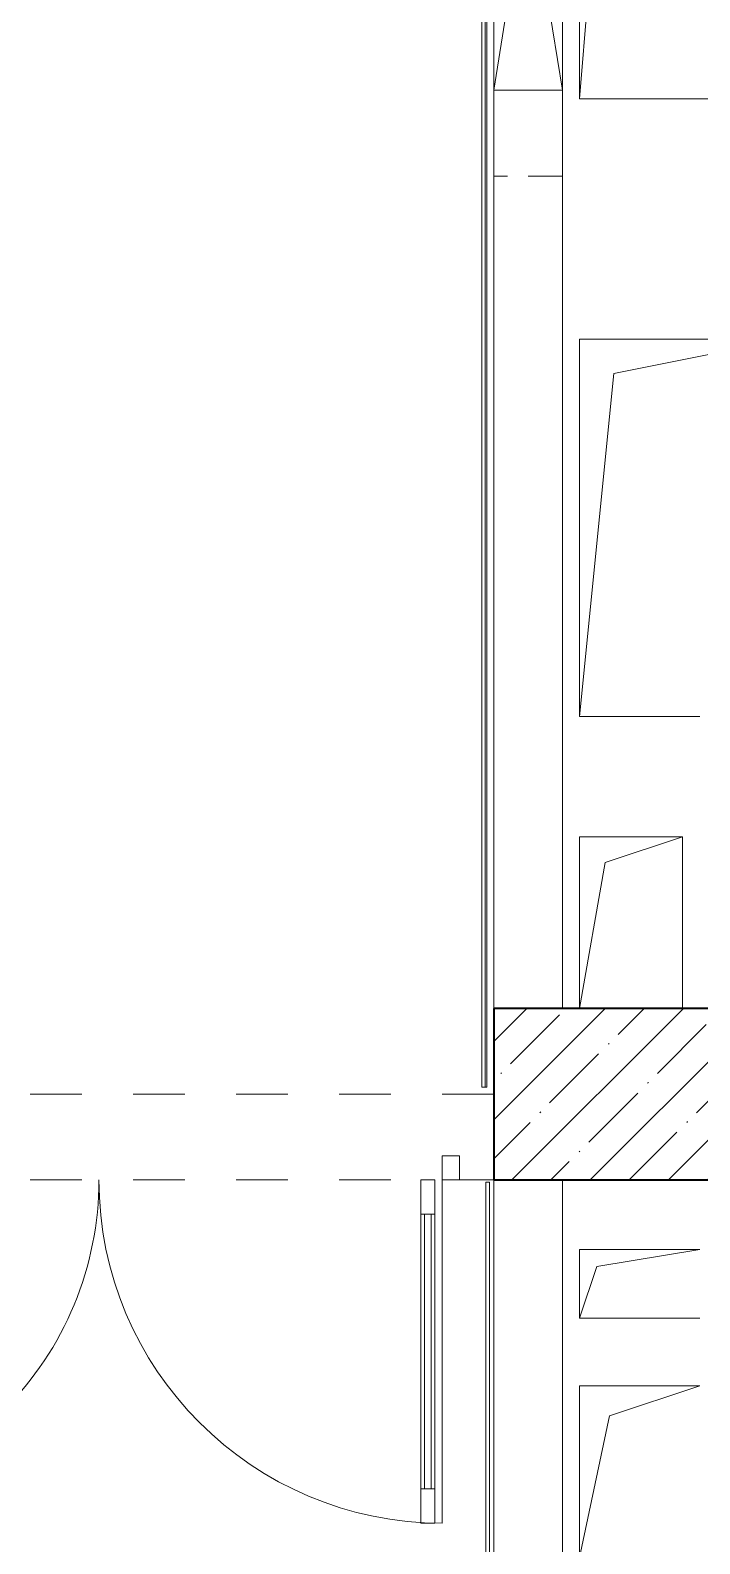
# Model space of a CAD drawing. Header units: millimetres. Extents: x 5993 to 95364, y 94667 to 143522.
# Drawn here: x 48022.2 to 48180.9, y 119700.2 to 120059.1 of the extents above; entities that cross this region are included whole.
import ezdxf

# ---------------------------------------------------------------- set-up
doc = ezdxf.new("R2010")
doc.units = ezdxf.units.MM
doc.linetypes.add('200_ШТРИХ_ш1п0_6_', pattern=[160, 100, -60])
doc.linetypes.add('Штрих короткий', pattern=[300, 150, -150])
for name, color, linetype, lineweight in [('0-2', 7, 'Continuous', 9), ('Двери', 7, 'Continuous', 9), ('Несущие колонны', 7, 'Continuous', 9), ('Несущие колонны-1', 7, 'Continuous', 35), ('Обобщенные модели', 7, 'Continuous', 9), ('Общие ребра', 7, 'Continuous', 9), ('Перемычка-1', 7, 'Штрих короткий', 9), ('Перемычка_Пунктирные линии-1', 7, '200_ШТРИХ_ш1п0_6_', 9), ('Стены', 7, 'Continuous', 9), ('Стены-1', 7, 'Continuous', 13), ('Элементы узлов', 7, 'Continuous', 9)]:
    doc.layers.add(name, color=color, linetype=linetype, lineweight=lineweight)

# ---------------------------------------------------------------- blocks, each defined once
blk = doc.blocks.new('BSC_Колонна _Прямоугольная - 500х700-V145-АИ2_01_План напольных покрытий и плинтусов 1го этажа _Часть 1_')
at = {"layer": 'Несущие колонны'}
h = blk.add_hatch(dxfattribs=at)
h.set_pattern_fill('FP_183', color=256, style=0, pattern_type=2)
h.set_pattern_definition([(315, (-71950, 80200), (114.0492527375783, 114.0492527375783), []), (315, (-71950, 80085.951), (114.0492527375783, 114.0492527375783), [201.613, -40.323, 3.353, -36.97])])
h.paths.add_polyline_path([(-249.9999999999172, 349.9999999999204), (-249.9999999999129, -350.0000000000937), (250.0000000000818, -350.0000000000763), (250.0000000000818, 349.9999999999204)], flags=0)
at = {"layer": 'Несущие колонны-1'}
for p, q in [((250.0000000000001, 349.9999999999999), (-250.0000000000001, 349.9999999999999)), ((-250.0000000000001, 349.9999999999992), (-249.9999999999954, -350)), ((249.9999999999998, -349.9999999999919), (249.9999999999998, 350)), ((-249.9999999999954, -350), (249.9999999999998, -349.9999999999919))]:
    blk.add_line(p, q, dxfattribs=at)
blk = doc.blocks.new('Дверь_Витражная_СКБ_2Ст2 - ДВВ_ДАО_СОШ_Коридор_отсек-33467899-АИ2_01_План напольных покрытий и плинтусов 1го этажа _Часть 1_')
at = {"layer": 'Двери'}
for p, q in [((-974.9999999999967, -984.9999999999965), (-974.9999999999999, -35.00000000000287)), ((974.9999999999899, -1035.000000000003), (974.9999999999937, -35.00000000000287))]:
    blk.add_line(p, q, dxfattribs=at)
for centre, radius, start, end in [((-975.0000000000001, -35.00000000000287), 949.9999999999926, 269.9999999999998, 1.463055153473218e-13), ((974.9999999999937, -35.00000000000286), 1000.000000000001, 179.9999999999998, 269.9999999999995)]:
    blk.add_arc(centre, radius, start, end, dxfattribs=at)
at = {"layer": 'Элементы узлов'}
for p, q in [((-1025, -35.00000000000282), (-1025, 34.99999999999718)), ((-1025, 34.99999999999718), (-974.9999999999999, 34.99999999999718)), ((-974.9999999999999, 34.99999999999717), (-1025, 34.99999999999717)), ((-1025, 34.99999999999718), (-1025, -35.00000000000281)), ((-974.9999999999999, 34.99999999999717), (-974.9999999999999, -35.00000000000283)), ((-974.9999999999999, -35.00000000000283), (-974.9999999999999, 34.99999999999717)), ((1024.999999999994, 34.99999999999718), (974.9999999999935, 34.99999999999718)), ((974.9999999999935, 34.99999999999718), (974.9999999999935, -35.00000000000282)), ((1024.999999999994, 34.99999999999718), (974.9999999999935, 34.99999999999718)), ((974.9999999999935, 34.99999999999718), (974.9999999999935, -35.00000000000282)), ((1024.999999999994, -35.00000000000282), (1024.999999999994, 34.99999999999718)), ((1024.999999999994, -35.00000000000282), (1024.999999999994, 34.99999999999718)), ((-974.9999999999999, -35.00000000000283), (-1025, -35.00000000000283)), ((-1025, -35.00000000000281), (-974.9999999999999, -35.00000000000281)), ((-934.9999999999987, -35.0000000000029), (-975.0000000000002, -35.0000000000029)), ((-974.9999999999985, -984.9999999999967), (-975.0000000000002, -35.00000000000314)), ((-934.9999999999987, -35.0000000000029), (-975.0000000000002, -35.0000000000029)), ((-975.0000000000002, -35.00000000000296), (-974.9999999999985, -984.9999999999966)), ((-934.9999999999972, -984.9999999999965), (-934.9999999999987, -35.00000000000287)), ((-934.9999999999972, -984.9999999999965), (-934.9999999999987, -35.00000000000287)), ((912.9999999999923, -35.00000000000284), (952.9999999999937, -35.00000000000284)), ((912.9999999999903, -1035.000000000003), (912.9999999999923, -35.00000000000301)), ((912.9999999999923, -35.00000000000284), (912.9999999999903, -1035.000000000003)), ((952.9999999999937, -35.00000000000291), (912.9999999999923, -35.00000000000291)), ((952.9999999999918, -1035.000000000003), (952.9999999999937, -35.00000000000301)), ((952.9999999999918, -1035.000000000003), (952.9999999999937, -35.00000000000287)), ((974.9999999999935, -35.00000000000282), (1024.999999999994, -35.00000000000282)), ((974.9999999999935, -35.00000000000282), (1024.999999999994, -35.00000000000282)), ((-974.9999999999999, -135.000000000003), (-934.9999999999984, -135.000000000003)), ((-964.9999999999972, -885.0000000000024), (-964.9999999999985, -135.000000000003)), ((-944.9999999999972, -885.0000000000024), (-944.9999999999985, -135.000000000003)), ((952.9999999999934, -135.0000000000029), (912.9999999999919, -135.0000000000029)), ((922.9999999999905, -935.0000000000026), (922.999999999992, -135.000000000003)), ((942.9999999999905, -935.0000000000026), (942.9999999999919, -135.000000000003)), ((-974.9999999999985, -885.0000000000024), (-934.9999999999972, -885.0000000000024)), ((952.9999999999919, -935.0000000000026), (912.9999999999905, -935.0000000000026)), ((-974.9999999999985, -984.9999999999967), (-934.9999999999972, -984.9999999999967)), ((-974.9999999999985, -984.9999999999966), (-934.9999999999972, -984.9999999999966)), ((952.9999999999918, -1035.000000000003), (912.9999999999903, -1035.000000000003)), ((912.9999999999903, -1035.000000000003), (952.9999999999918, -1035.000000000003))]:
    blk.add_line(p, q, dxfattribs=at)
blk = doc.blocks.new('Проем_Дверь_Прямоугольный - 2250х2400h_дверные проемы-28063142-АИ2_01_План напольных покрытий и плинтусов 1го этажа _Часть 1_')
at = {"layer": 'Перемычка-1'}
for p, q in [((1124.999999999992, 125.0000000009615), (-1125.000000000008, 125.0000000009615)), ((1124.999999999992, -125), (-1125.000000000008, -125))]:
    blk.add_line(p, q, dxfattribs=at)
blk = doc.blocks.new('AR_Отверстие прямоугольное _в плите_ - AR_Отверстие прямоугольное _в плите_-30552544-АИ2_01_План напольных покрытий и плинтусов 1го этажа _Часть 1_')
at = {"layer": 'Обобщенные модели'}
for p, q in [((299.9999999988036, 650.0000000736068), (-299.9999999987963, 650.0000000736068)), ((-299.9999999987963, 650.0000000736068), (-299.9999999987963, -650.0000000735931)), ((-199.9999999991963, 550.0000000740068), (299.9999999988036, 650.0000000736068)), ((-299.9999999987963, -650.0000000735931), (-199.9999999991963, 550.0000000740068)), ((-299.9999999987963, -650.0000000735931), (299.9999999988036, -650.0000000735931))]:
    blk.add_line(p, q, dxfattribs=at)
blk = doc.blocks.new('AR_Отверстие прямоугольное _в плите_ - AR_Отверстие прямоугольное _в плите_-30552713-АИ2_01_План напольных покрытий и плинтусов 1го этажа _Часть 1_')
at = {"layer": 'Обобщенные модели'}
for p, q in [((299.9999999988036, 550.0000000740067), (-299.9999999987963, 550.0000000740067)), ((-299.9999999987963, 550.0000000740067), (-299.9999999987963, -550.0000000739931)), ((-199.9999999991963, 450.0000000744068), (299.9999999988036, 550.0000000740067)), ((-299.9999999987963, -550.0000000739931), (-199.9999999991963, 450.0000000744068)), ((-299.9999999987963, -550.0000000739931), (49.9999999997528, -550.0000000739931))]:
    blk.add_line(p, q, dxfattribs=at)
blk = doc.blocks.new('AR_Отверстие прямоугольное _в плите_ - AR_Отверстие прямоугольное _в плите_-V282-АИ2_01_План напольных покрытий и плинтусов 1го этажа _Часть 1_')
at = {"layer": 'Обобщенные модели'}
for p, q in [((174.9999999612036, 250.0000000752069), (-174.9999999611964, 250.0000000752069)), ((-174.9999999611964, 250.0000000752069), (-174.9999999611964, -250.0000000751931)), ((-87.49999998059634, 162.5000000946069), (174.9999999612036, 250.0000000752069)), ((-174.9999999611964, -250.0000000751931), (-87.49999998059634, 162.5000000946069)), ((-174.9999999611964, -250.0000000751931), (174.9999999612036, -250.0000000751931))]:
    blk.add_line(p, q, dxfattribs=at)
blk = doc.blocks.new('AR_Отверстие прямоугольное _в плите_ - AR_Отверстие прямоугольное _в плите_-V285-АИ2_01_План напольных покрытий и плинтусов 1го этажа _Часть 1_')
at = {"layer": 'Обобщенные модели'}
for p, q in [((150.0000000756036, 250.0000000752069), (-150.0000000755963, 250.0000000752069)), ((-150.0000000755963, 250.0000000752069), (-150.0000000755963, -250.000000075193)), ((-75.00000003779635, 175.0000000374069), (150.0000000756036, 250.0000000752069)), ((150.0000000756036, -250.000000075193), (150.0000000756036, 250.0000000752069)), ((-150.0000000755963, -250.000000075193), (-75.00000003779635, 175.0000000374069))]:
    blk.add_line(p, q, dxfattribs=at)
blk = doc.blocks.new('AR_Отверстие прямоугольное _в плите_ - AR_Отверстие прямоугольное _в плите_-30552592-АИ2_01_План напольных покрытий и плинтусов 1го этажа _Часть 1_')
at = {"layer": 'Обобщенные модели'}
for p, q in [((174.9999999612037, 99.99999999960693), (-174.9999999611964, 99.99999999960693)), ((-174.9999999611964, 99.99999999960693), (-174.9999999611964, -99.99999999959306)), ((-124.9999999613963, 49.99999999980692), (174.9999999612036, 99.99999999960693)), ((-174.9999999611964, -99.99999999959306), (-124.9999999613963, 49.99999999980692)), ((-174.9999999611964, -99.99999999959306), (174.9999999612037, -99.99999999959306))]:
    blk.add_line(p, q, dxfattribs=at)
blk = doc.blocks.new('AR_Отверстие прямоугольное _в стене_ - AR_Отверстие прямоугольное _в стене__ОВ-36787431-АИ2_01_План напольных покрытий и плинтусов 1го этажа _Часть 1_')
at = {"layer": 'Элементы узлов'}
for p, q in [((-625.000000035608, -100.0000000004892), (-625.000000035608, 100.0000000004787)), ((-625.000000035608, 100.0000000004787), (625.0000000355915, 100.0000000004787)), ((625.0000000355915, 100.0000000004787), (-625.000000035608, -100.0000000004892)), ((-625.000000035608, 100.0000000004787), (625.0000000355915, -100.0000000004892)), ((625.0000000355915, 100.0000000004787), (-625.000000035608, 100.0000000004787)), ((-625.000000035608, 100.0000000004787), (-625.000000035608, -100.0000000004892)), ((625.0000000355915, 100.0000000004787), (625.0000000355915, -100.0000000004892)), ((625.0000000355915, -100.0000000004892), (625.0000000355915, 100.0000000004787)), ((625.0000000355915, -100.0000000004892), (-625.000000035608, -100.0000000004892)), ((-625.000000035608, -100.0000000004892), (625.0000000355915, -100.0000000004892))]:
    blk.add_line(p, q, dxfattribs=at)
blk = doc.blocks.new('АР_Перемычка - АР_Перемычка-36787470-АИ2_01_План напольных покрытий и плинтусов 1го этажа _Часть 1_')
at = {"layer": 'Обобщенные модели'}
blk.add_line((-250, -99.99999999999349), (-243, -99.99999999999349), dxfattribs=at)
at = {"layer": 'Перемычка_Пунктирные линии-1'}
for p, q in [((-250, 100.0000000000065), (1500.000000071203, 100.0000000000065)), ((-250, -99.99999999999349), (-250, 100.0000000000065)), ((1500.000000071203, 100.0000000000065), (1500.000000071203, -99.99999999999349)), ((-250, -99.99999999999349), (1500.000000071203, -99.99999999999349))]:
    blk.add_line(p, q, dxfattribs=at)

msp = doc.modelspace()

# ---------------------------------------------------------------- linework, layer by layer
at = {"layer": 'Общие ребра'}
msp.add_line((48130.06591324581, 119808.4070289601), (48130.06591324582, 120436.9430499017), dxfattribs=at)
at = {"layer": 'Стены'}
for p, q in [((48130.22870423802, 118931.7775358922), (48130.22870423802, 119785.9418720346)), ((48130.22870423802, 119785.9418720346), (48131.1240546952, 119785.9418720346)), ((48131.1240546952, 119785.9418720346), (48131.1240546952, 118931.7775358922))]:
    msp.add_line(p, q, dxfattribs=at)
at = {"layer": 'Стены-1'}
for p, q in [((48129.25195828475, 120436.9430499017), (48129.25195828475, 119808.4070289601)), ((48130.47289072635, 119808.4070289601), (48130.47289072635, 120436.9430499017)), ((48132.10080064848, 120044.8609451469), (48132.10080064848, 119827.1279930646)), ((48148.37989986979, 119827.1279930646), (48148.37989986979, 120044.8609451469)), ((48129.25195828475, 119808.4070289601), (48130.47289072635, 119808.4070289601)), ((48132.10080064848, 119786.4302450113), (48132.10080064848, 119558.5228559129)), ((48148.37989986979, 119558.5228559129), (48148.37989986979, 119786.4302450113))]:
    msp.add_line(p, q, dxfattribs=at)

# ---------------------------------------------------------------- block references
at = {"layer": '0-2', "xscale": 0.08139549610658335, "yscale": 0.08139549610658335, "zscale": 0.08139549610658335}
for name, p, rotation in [('АР_Перемычка - АР_Перемычка-36787470-АИ2_01_План напольных покрытий и плинтусов 1го этажа _Часть 1_', (48140.24035025915, 120146.6053152859), 269.9999999999999), ('AR_Отверстие прямоугольное _в стене_ - AR_Отверстие прямоугольное _в стене__ОВ-36787431-АИ2_01_План напольных покрытий и плинтусов 1го этажа _Часть 1_', (48140.24035025915, 120095.7331302164), 269.9999999999999), ('BSC_Колонна _Прямоугольная - 500х700-V145-АИ2_01_План напольных покрытий и плинтусов 1го этажа _Часть 1_', (48160.58922428578, 119806.7791190379), 89.9999999999999), ('Проем_Дверь_Прямоугольный - 2250х2400h_дверные проемы-28063142-АИ2_01_План напольных покрытий и плинтусов 1го этажа _Часть 1_', (48040.53086752856, 119796.6046820247), 180)]:
    msp.add_blockref(name, p, dxfattribs=dict(at, rotation=rotation))
for name, p in [('AR_Отверстие прямоугольное _в плите_ - AR_Отверстие прямоугольное _в плите_-30552544-АИ2_01_План напольных покрытий и плинтусов 1го этажа _Часть 1_', (48176.86832350709, 120095.7331302163)), ('AR_Отверстие прямоугольное _в плите_ - AR_Отверстие прямоугольное _в плите_-30552713-АИ2_01_План напольных покрытий и плинтусов 1го этажа _Часть 1_', (48176.86832350712, 119941.0816876138)), ('AR_Отверстие прямоугольное _в плите_ - AR_Отверстие прямоугольное _в плите_-V285-АИ2_01_План напольных покрытий и плинтусов 1го этажа _Часть 1_', (48164.6589990911, 119847.4768670912)), ('Дверь_Витражная_СКБ_2Ст2 - ДВВ_ДАО_СОШ_Коридор_отсек-33467899-АИ2_01_План напольных покрытий и плинтусов 1го этажа _Часть 1_', (48040.53086752848, 119789.279087375)), ('AR_Отверстие прямоугольное _в плите_ - AR_Отверстие прямоугольное _в плите_-30552592-АИ2_01_План напольных покрытий и плинтусов 1го этажа _Часть 1_', (48166.69388649378, 119761.8190247804)), ('AR_Отверстие прямоугольное _в плите_ - AR_Отверстие прямоугольное _в плите_-V282-АИ2_01_План напольных покрытий и плинтусов 1го этажа _Часть 1_', (48166.69388649378, 119717.2440733207))]:
    msp.add_blockref(name, p, dxfattribs=at)

doc.saveas('drawing.dxf')
